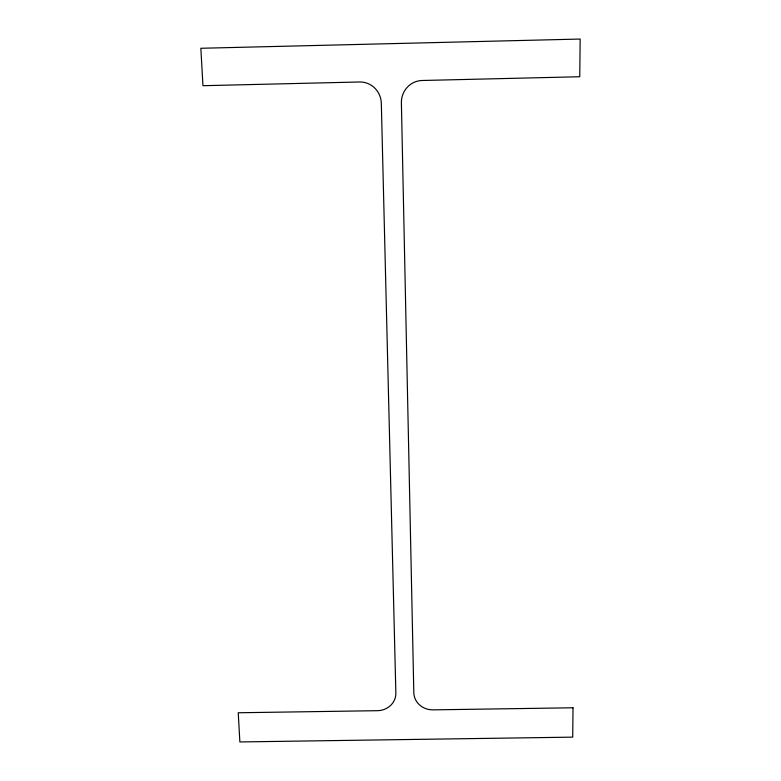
<?xml version="1.0" encoding="UTF-8"?>
<svg xmlns="http://www.w3.org/2000/svg" width="781" height="781" viewBox="0 0 781 781"><rect width="100%" height="100%" fill="white"/><g stroke="black" fill="none" stroke-linecap="round" stroke-linejoin="round"><path stroke-width="1.17" d="M573.029 707.781L572.717 737.137L239.874 741.95L238.234 712.76L377.457 710.69A18.91 17.465 3.6 0 0 395.86 692.991L381.323 103.385A21.829 21.107 84.3 0 0 359.582 81.985L202.953 85.705L200.844 48.276L580.156 39.05L579.756 76.743L422.14 80.492A21.848 21.146 -85.7 0 0 401.385 102.916L413.813 692.718A18.929 17.494 -0.1 0 0 433.035 709.861L573.029 707.781"/></g></svg>
